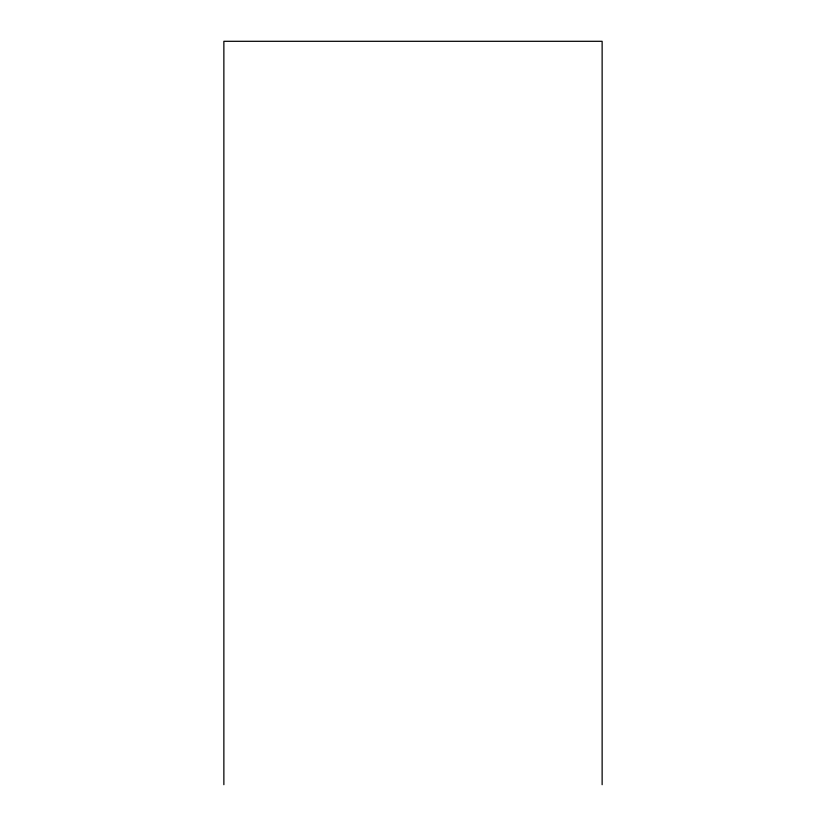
<?xml version="1.0" encoding="UTF-8"?>
<svg xmlns="http://www.w3.org/2000/svg" width="826" height="826" viewBox="0 0 826 826"><rect width="100%" height="100%" fill="white"/><g stroke="black" fill="none" stroke-linecap="round" stroke-linejoin="round"><path stroke-width="1.24" d="M602.133 784.7L602.133 41.3L223.867 41.3L223.867 784.7"/></g></svg>
